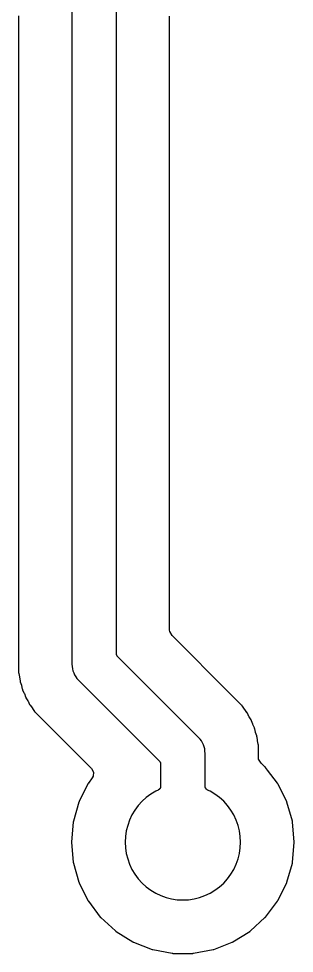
# Model space of a CAD drawing. Header units: metres. Extents: x -562 to 687, y -412 to 337.
# Drawn here: x 330.5 to 361.6, y -62.8 to 42.4 of the extents above; entities that cross this region are included whole.
import ezdxf

# ---------------------------------------------------------------- set-up
doc = ezdxf.new("R2010")
doc.units = ezdxf.units.M

msp = doc.modelspace()

# ---------------------------------------------------------------- linework, layer by layer
for points in [[(336.52, 48.99), (336.52, -30.25), (336.54, -30.51), (336.57, -30.75), (336.63, -30.99), (336.72, -31.22), (336.82, -31.44), (336.95, -31.65), (337.09, -31.85), (337.27, -32.04), (346.38, -41.15), (346.39, -41.16), (346.4, -41.17), (346.4, -41.18), (346.41, -41.19), (346.42, -41.2), (346.43, -41.21), (346.43, -41.22), (346.44, -41.23), (346.45, -41.24), (346.45, -41.25), (346.46, -41.26), (346.47, -41.27), (346.47, -41.28), (346.48, -41.29), (346.48, -41.3), (346.49, -41.31), (346.49, -41.32), (346.5, -41.33), (346.5, -41.35), (346.5, -41.36), (346.51, -41.37), (346.51, -41.38), (346.51, -41.39), (346.51, -41.41), (346.52, -41.42), (346.52, -41.43), (346.52, -41.44), (346.52, -41.45), (346.52, -41.47), (346.52, -41.48), (346.52, -41.49), (346.52, -41.5), (346.52, -43.95), (346.52, -43.96), (346.52, -43.97), (346.52, -43.98), (346.52, -44), (346.52, -44.01), (346.52, -44.02), (346.52, -44.03), (346.51, -44.05), (346.51, -44.06), (346.51, -44.07), (346.5, -44.08), (346.5, -44.1), (346.5, -44.11), (346.49, -44.12), (346.49, -44.13), (346.48, -44.15), (346.48, -44.16), (346.47, -44.17), (346.47, -44.18), (346.46, -44.19), (346.45, -44.2), (346.45, -44.21), (346.44, -44.22), (346.43, -44.23), (346.43, -44.24), (346.42, -44.25), (346.41, -44.26), (346.4, -44.27), (346.39, -44.28), (346.38, -44.29), (346.37, -44.3), (346.37, -44.31), (346.36, -44.32), (346.35, -44.33), (346.34, -44.34), (346.33, -44.34), (346.32, -44.35), (346.31, -44.36), (346.29, -44.37), (346.28, -44.37), (346.27, -44.38), (346.26, -44.39), (346.25, -44.39), (346.24, -44.4), (345.96, -44.53), (345.42, -44.86), (344.9, -45.24), (344.43, -45.66), (344, -46.14), (343.62, -46.65), (343.29, -47.2), (343.02, -47.77), (342.81, -48.37), (342.65, -48.99), (342.56, -49.62), (342.53, -50.26), (342.56, -50.9), (342.65, -51.53), (342.81, -52.15), (343.02, -52.75), (343.29, -53.32), (343.62, -53.87), (344, -54.38), (344.43, -54.86), (344.9, -55.28), (345.42, -55.66), (345.96, -55.99), (346.54, -56.26), (347.14, -56.48), (347.76, -56.63), (348.39, -56.73), (349.03, -56.76), (349.66, -56.73), (350.29, -56.63), (350.91, -56.48), (351.51, -56.26), (352.09, -55.99), (352.64, -55.66), (353.15, -55.28), (353.62, -54.86), (354.05, -54.38), (354.43, -53.87), (354.76, -53.32), (355.03, -52.75), (355.25, -52.15), (355.4, -51.53), (355.49, -50.9), (355.53, -50.26), (355.49, -49.62), (355.4, -48.99), (355.25, -48.37), (355.03, -47.77), (354.76, -47.2), (354.43, -46.65), (354.05, -46.14), (353.62, -45.66), (353.15, -45.24), (352.64, -44.86), (352.09, -44.53), (351.81, -44.4), (351.8, -44.39), (351.79, -44.39), (351.78, -44.38), (351.77, -44.37), (351.76, -44.37), (351.75, -44.36), (351.74, -44.35), (351.73, -44.34), (351.72, -44.34), (351.71, -44.33), (351.7, -44.32), (351.69, -44.31), (351.68, -44.3), (351.67, -44.29), (351.66, -44.28), (351.65, -44.27), (351.64, -44.26), (351.63, -44.25), (351.63, -44.24), (351.62, -44.23), (351.61, -44.22), (351.61, -44.21), (351.6, -44.2), (351.59, -44.19), (351.59, -44.18), (351.58, -44.17), (351.57, -44.16), (351.57, -44.15), (351.56, -44.13), (351.56, -44.12), (351.56, -44.11), (351.55, -44.1), (351.55, -44.08), (351.54, -44.07), (351.54, -44.06), (351.54, -44.05), (351.54, -44.03), (351.53, -44.02), (351.53, -44.01), (351.53, -44), (351.53, -43.98), (351.53, -43.97), (351.53, -43.96), (351.53, -43.95), (351.53, -40.27), (351.51, -40.01), (351.48, -39.77), (351.42, -39.53), (351.34, -39.3), (351.23, -39.08), (351.11, -38.87), (350.96, -38.67), (350.79, -38.48), (341.67, -29.37), (341.67, -29.36), (341.66, -29.35), (341.65, -29.34), (341.64, -29.33), (341.63, -29.32), (341.63, -29.31), (341.62, -29.3), (341.61, -29.29), (341.61, -29.28), (341.6, -29.27), (341.59, -29.26), (341.59, -29.25), (341.58, -29.24), (341.58, -29.23), (341.57, -29.22), (341.57, -29.21), (341.56, -29.2), (341.56, -29.19), (341.55, -29.17), (341.55, -29.16), (341.55, -29.15), (341.54, -29.14), (341.54, -29.13), (341.54, -29.11), (341.53, -29.1), (341.53, -29.09), (341.53, -29.08), (341.53, -29.07), (341.53, -29.05), (341.53, -29.04), (341.53, -29.03), (341.53, -29.02), (341.53, 48.99)], [(330.52, 42.73), (330.52, -31.16), (330.52, -31.18), (330.52, -31.19), (330.52, -31.2), (330.52, -31.22), (330.52, -31.22), (330.53, -31.23), (330.53, -31.25), (330.53, -31.26), (330.53, -31.27), (330.62, -31.67), (330.63, -31.71), (330.68, -32.11), (330.68, -32.12), (330.68, -32.14), (330.68, -32.15), (330.68, -32.16), (330.69, -32.18), (330.69, -32.19), (330.7, -32.2), (330.7, -32.22), (330.83, -32.6), (330.85, -32.64), (330.93, -33.03), (330.94, -33.05), (330.94, -33.06), (330.95, -33.07), (330.95, -33.09), (330.96, -33.1), (330.96, -33.11), (330.97, -33.12), (330.97, -33.14), (331.15, -33.5), (331.16, -33.54), (331.3, -33.92), (331.3, -33.93), (331.31, -33.95), (331.31, -33.96), (331.32, -33.97), (331.32, -33.98), (331.33, -34), (331.34, -34.01), (331.34, -34.02), (331.56, -34.36), (331.58, -34.4), (331.75, -34.76), (331.76, -34.78), (331.77, -34.79), (331.77, -34.8), (331.78, -34.81), (331.79, -34.82), (331.8, -34.84), (331.81, -34.85), (331.81, -34.86), (332.07, -35.17), (332.09, -35.21), (332.3, -35.55), (332.31, -35.55), (332.31, -35.55), (332.31, -35.56), (332.31, -35.56), (332.31, -35.56), (332.32, -35.57), (332.33, -35.58), (332.33, -35.59), (332.34, -35.6), (332.35, -35.61), (332.36, -35.62), (332.37, -35.63), (332.37, -35.64), (338.72, -41.98), (338.95, -42.4), (338.92, -42.84), (338.82, -43.03), (338.38, -43.61), (338.37, -43.62), (338.37, -43.63), (338.36, -43.63), (338.35, -43.64), (338.35, -43.64), (338.35, -43.65), (338.34, -43.67), (338.33, -43.68), (338.33, -43.69), (337.34, -45.68), (337.33, -45.69), (337.33, -45.7), (337.32, -45.71), (337.32, -45.72), (337.32, -45.72), (337.31, -45.73), (337.31, -45.74), (337.31, -45.76), (337.3, -45.77), (336.69, -47.91), (336.69, -47.92), (336.69, -47.93), (336.69, -47.94), (336.68, -47.95), (336.68, -47.96), (336.68, -47.98), (336.68, -47.99), (336.68, -48), (336.47, -50.21), (336.47, -50.23), (336.47, -50.24), (336.47, -50.25), (336.47, -50.26), (336.47, -50.26), (336.47, -50.27), (336.47, -50.28), (336.47, -50.29), (336.47, -50.31), (336.68, -52.52), (336.68, -52.53), (336.68, -52.54), (336.68, -52.56), (336.68, -52.57), (336.69, -52.58), (336.69, -52.59), (336.69, -52.6), (336.69, -52.61), (336.69, -52.61), (336.69, -52.61), (336.69, -52.61), (336.69, -52.61), (337.3, -54.75), (337.31, -54.76), (337.31, -54.78), (337.31, -54.79), (337.32, -54.8), (337.32, -54.8), (337.32, -54.81), (337.33, -54.82), (337.33, -54.83), (337.34, -54.84), (338.33, -56.83), (338.33, -56.84), (338.34, -56.85), (338.35, -56.86), (338.35, -56.87), (338.35, -56.87), (338.36, -56.88), (338.36, -56.89), (338.37, -56.9), (338.38, -56.91), (339.72, -58.68), (339.72, -58.69), (339.73, -58.7), (339.74, -58.71), (339.75, -58.72), (339.75, -58.73), (339.76, -58.74), (339.77, -58.74), (339.78, -58.75), (341.42, -60.25), (341.43, -60.25), (341.44, -60.26), (341.45, -60.27), (341.46, -60.28), (341.47, -60.29), (341.49, -60.3), (341.5, -60.31), (343.39, -61.48), (343.4, -61.48), (343.41, -61.49), (343.42, -61.49), (343.43, -61.5), (343.43, -61.5), (343.44, -61.5), (343.45, -61.51), (343.46, -61.51), (343.47, -61.52), (345.55, -62.32), (345.56, -62.33), (345.57, -62.33), (345.58, -62.33), (345.59, -62.34), (345.6, -62.34), (345.61, -62.34), (345.62, -62.35), (345.63, -62.35), (347.82, -62.76), (347.83, -62.76), (347.84, -62.76), (347.86, -62.76), (347.87, -62.76), (347.88, -62.76), (347.89, -62.76), (347.9, -62.76), (347.91, -62.77), (350.14, -62.77), (350.15, -62.76), (350.16, -62.76), (350.17, -62.76), (350.18, -62.76), (350.2, -62.76), (350.21, -62.76), (350.22, -62.76), (350.23, -62.76), (352.42, -62.35), (352.43, -62.35), (352.44, -62.34), (352.45, -62.34), (352.46, -62.34), (352.47, -62.33), (352.48, -62.33), (352.5, -62.33), (352.51, -62.32), (354.58, -61.52), (354.59, -61.51), (354.6, -61.51), (354.61, -61.51), (354.62, -61.5), (354.63, -61.49), (354.64, -61.49), (354.65, -61.48), (354.66, -61.48), (356.55, -60.31), (356.56, -60.3), (356.57, -60.29), (356.58, -60.29), (356.59, -60.28), (356.6, -60.27), (356.61, -60.27), (356.62, -60.26), (356.63, -60.25), (358.27, -58.75), (358.28, -58.74), (358.29, -58.74), (358.3, -58.73), (358.31, -58.72), (358.31, -58.71), (358.32, -58.7), (358.33, -58.69), (358.33, -58.68), (359.68, -56.91), (359.68, -56.9), (359.69, -56.89), (359.7, -56.88), (359.7, -56.87), (359.71, -56.86), (359.71, -56.85), (359.72, -56.84), (359.72, -56.83), (360.72, -54.84), (360.72, -54.83), (360.73, -54.82), (360.73, -54.81), (360.73, -54.8), (360.74, -54.79), (360.74, -54.77), (360.75, -54.76), (360.75, -54.75), (361.36, -52.61), (361.36, -52.6), (361.36, -52.59), (361.37, -52.58), (361.37, -52.57), (361.37, -52.56), (361.37, -52.54), (361.37, -52.53), (361.38, -52.52), (361.58, -50.31), (361.58, -50.29), (361.58, -50.28), (361.58, -50.27), (361.58, -50.26), (361.58, -50.25), (361.58, -50.24), (361.58, -50.23), (361.58, -50.21), (361.38, -48), (361.37, -47.99), (361.37, -47.98), (361.37, -47.96), (361.37, -47.95), (361.37, -47.94), (361.36, -47.93), (361.36, -47.92), (361.36, -47.91), (360.75, -45.77), (360.75, -45.76), (360.74, -45.75), (360.74, -45.74), (360.74, -45.73), (360.73, -45.72), (360.73, -45.71), (360.73, -45.71), (360.72, -45.7), (360.72, -45.7), (360.72, -45.69), (360.72, -45.69), (360.72, -45.69), (360.72, -45.68), (359.72, -43.69), (359.72, -43.68), (359.71, -43.67), (359.71, -43.66), (359.7, -43.65), (359.7, -43.65), (359.69, -43.64), (359.69, -43.63), (359.68, -43.62), (359.68, -43.61), (358.56, -42.14), (358.33, -41.84), (358.32, -41.82), (358.31, -41.81), (358.31, -41.81), (358.31, -41.81), (358.3, -41.8), (358.29, -41.79), (358.29, -41.78), (358.28, -41.77), (358.27, -41.77), (357.83, -41.36), (357.55, -40.92), (357.53, -40.73), (357.53, -39.36), (357.53, -39.34), (357.53, -39.33), (357.53, -39.32), (357.53, -39.3), (357.53, -39.29), (357.52, -39.27), (357.52, -39.26), (357.52, -39.25), (357.43, -38.85), (357.42, -38.81), (357.38, -38.41), (357.37, -38.4), (357.37, -38.39), (357.37, -38.37), (357.37, -38.36), (357.37, -38.35), (357.36, -38.33), (357.36, -38.32), (357.35, -38.31), (357.35, -38.31), (357.35, -38.31), (357.35, -38.31), (357.35, -38.3), (357.35, -38.3), (357.22, -37.92), (357.21, -37.88), (357.12, -37.49), (357.11, -37.47), (357.11, -37.46), (357.11, -37.45), (357.1, -37.43), (357.1, -37.42), (357.09, -37.41), (357.09, -37.4), (357.08, -37.38), (356.9, -37.02), (356.89, -36.98), (356.76, -36.6), (356.75, -36.59), (356.75, -36.57), (356.74, -36.56), (356.73, -36.55), (356.73, -36.54), (356.72, -36.52), (356.71, -36.51), (356.71, -36.5), (356.49, -36.16), (356.47, -36.12), (356.3, -35.76), (356.3, -35.76), (356.3, -35.75), (356.3, -35.75), (356.29, -35.75), (356.29, -35.75), (356.29, -35.74), (356.28, -35.73), (356.28, -35.72), (356.27, -35.7), (356.26, -35.69), (356.25, -35.68), (356.25, -35.67), (356.24, -35.66), (355.99, -35.35), (355.96, -35.31), (355.75, -34.97), (355.74, -34.96), (355.73, -34.95), (355.72, -34.94), (355.72, -34.93), (355.71, -34.91), (355.7, -34.9), (355.69, -34.89), (355.68, -34.88), (354.4, -33.61), (347.8, -27), (347.55, -26.54), (347.53, -26.4), (347.53, 42.69)]]:
    msp.add_lwpolyline(points)

doc.saveas('drawing.dxf')
